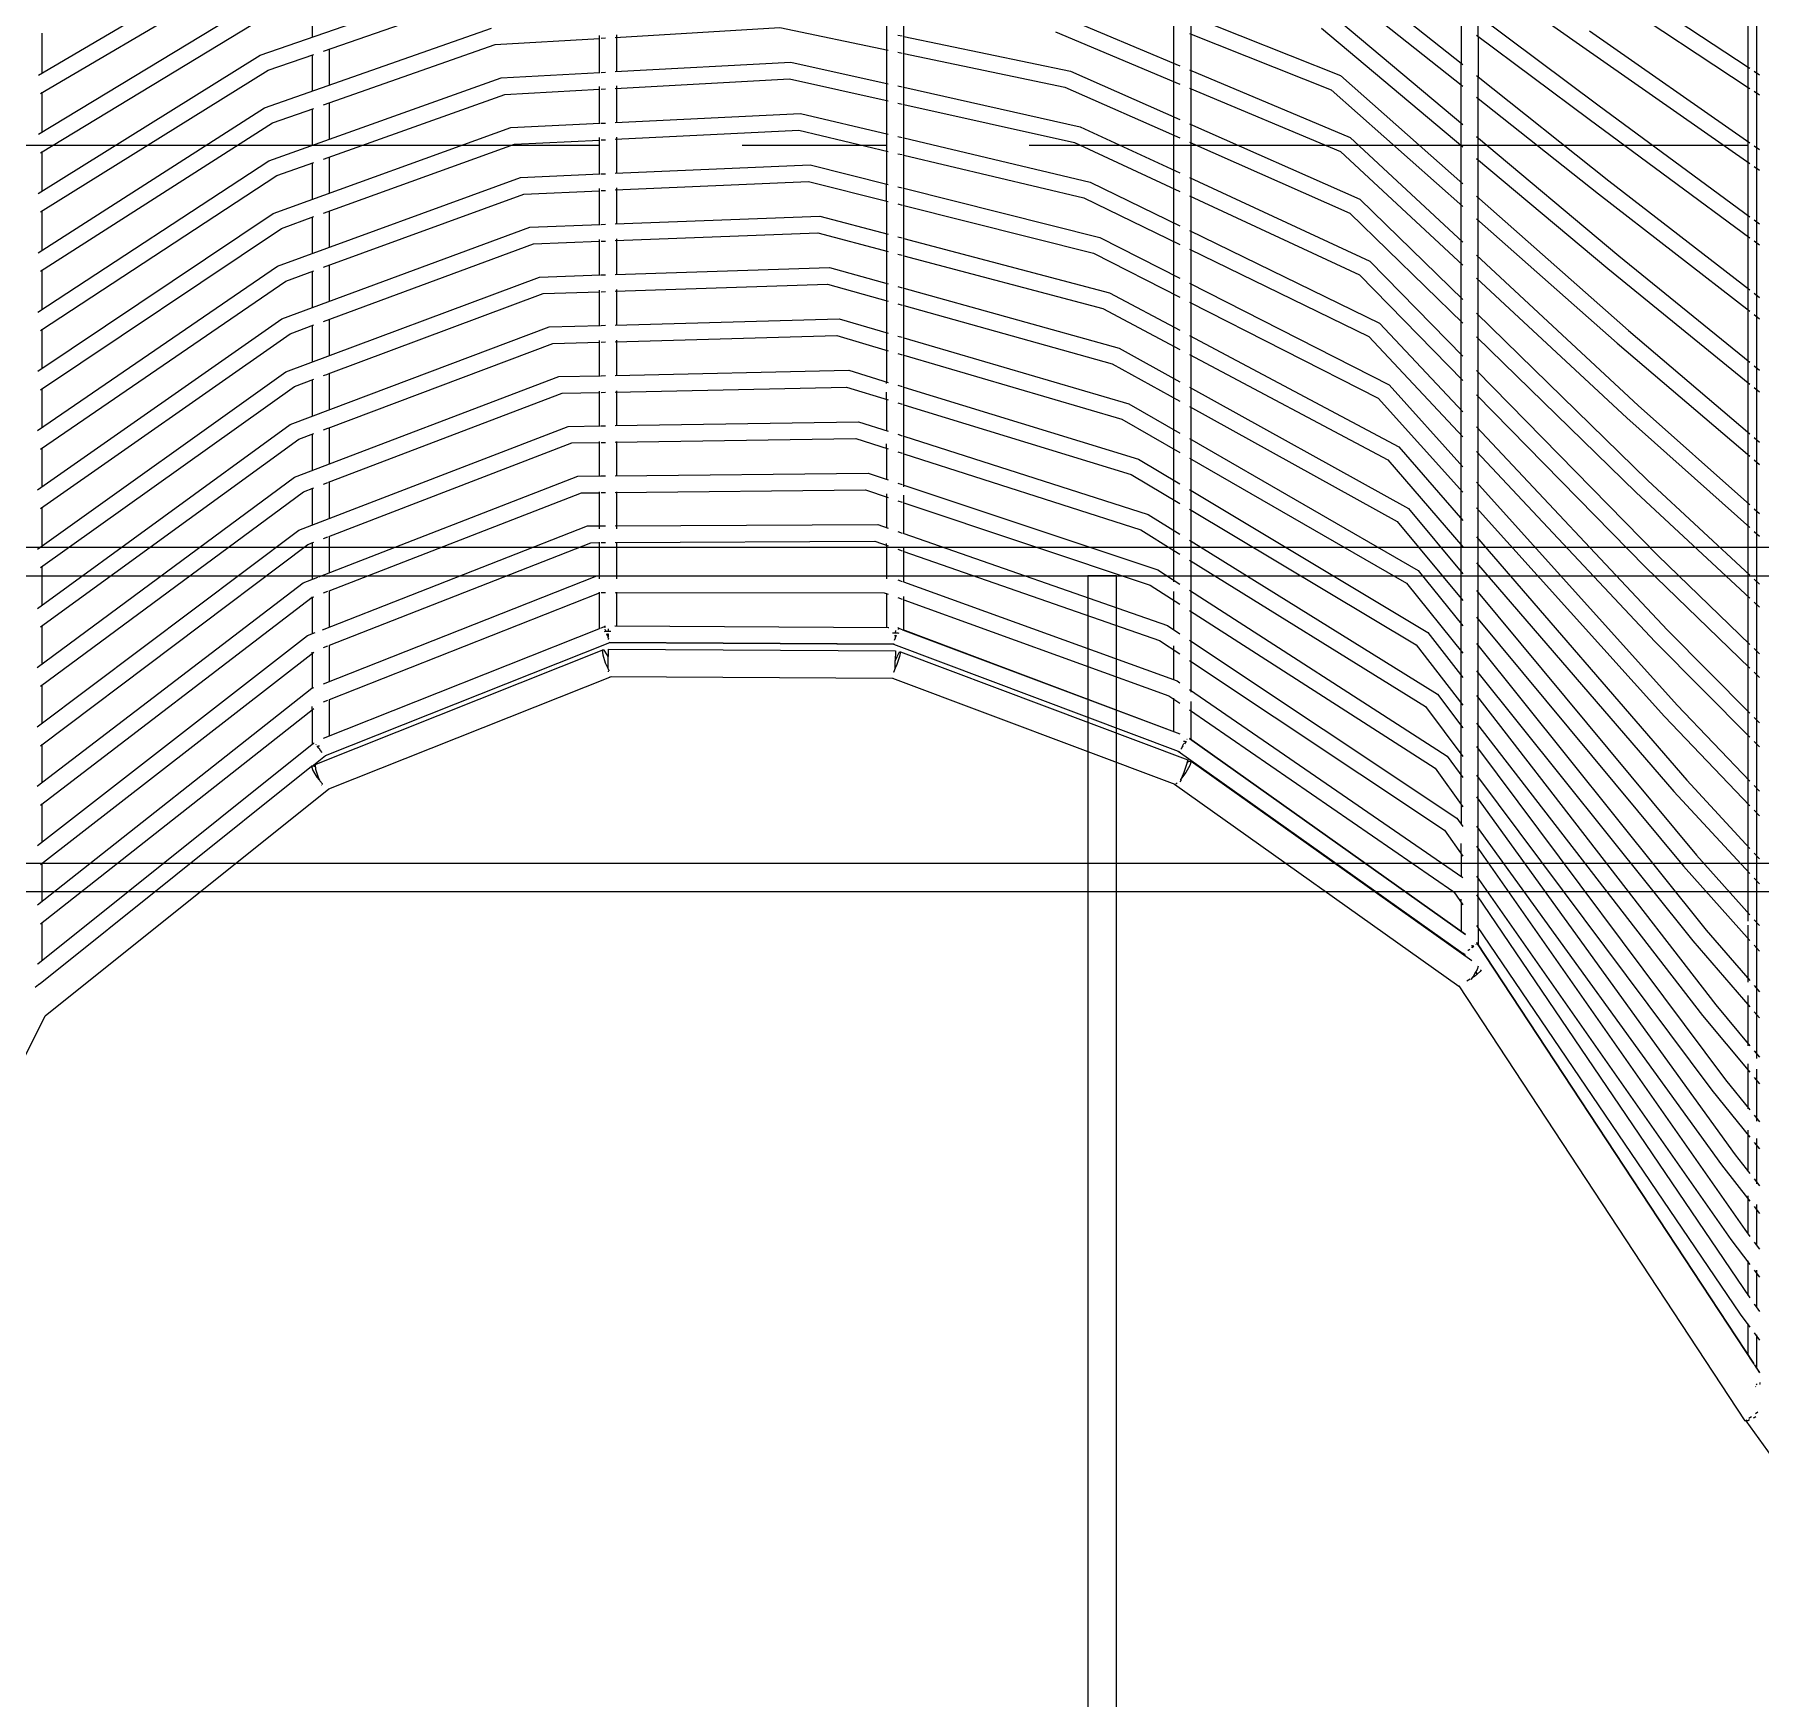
# Model space of a CAD drawing. Header units: millimetres. Extents: x 886808 to 1650903, y -1008069 to 230892.
# Drawn here: x 1043488 to 1046493, y -402987 to -400090 of the extents above; entities that cross this region are included whole.
import ezdxf

# ---------------------------------------------------------------- set-up
doc = ezdxf.new("R2010")
doc.units = ezdxf.units.MM
doc.linetypes.add('CENTER', pattern=[2, 1.25, -0.25, 0.25, -0.25])
doc.layers.get('0').update_dxf_attribs({"lineweight": 0})
for name, color, linetype, lineweight in [('03- Net Cua- 153', 153, 'Continuous', 9), ('8l NET TO', 8, 'Continuous', 9), ('A_Dim', 8, 'Continuous', 5)]:
    doc.layers.add(name, color=color, linetype=linetype, lineweight=lineweight)

# ---------------------------------------------------------------- blocks, each defined once
blk = doc.blocks.new('A$C41046D4A')
at = {"transparency": 33554636}
for p, q in [((4830, 3950.4), (4830, 6607.9)), ((4800, 4142.3), (4800, 6504.2)), ((4330, 4305), (4330, 6457.1)), ((5815, 3309.6), (5815, 5816)), ((5800, 3563.1), (5800, 5671.7)), ((5815, 3898.8), (5815, 5392)), ((5330, 5345.5), (5800, 5035.6)), ((5330, 5310.4), (5800, 5000.5)), ((4300, 5273.4), (4300, 4832.4)), ((2823.7, 5021.9), (3194.8, 5240.2)), ((5055.8, 5236.6), (5302.9, 5040.3)), ((2827.1, 4989.9), (3207.9, 5213.9)), ((5040.7, 5211), (5302.9, 5002.7)), ((5327.1, 5201.2), (5506.4, 5075.1)), ((3209.6, 5056.5), (3595.4, 5190.3)), ((2823.4, 4918.8), (3202.2, 5148.4)), ((3300, 5151), (3300, 5087.9)), ((3319.6, 5063.8), (3601.7, 5161.6)), ((2827.1, 4886.7), (3215.5, 5122.1)), ((4603.1, 5125), (4810.4, 5038)), ((4827.1, 5125.6), (5089.9, 5021.2)), ((5072.8, 5128.9), (5302.9, 4935.7)), ((5300, 5111.9), (5300, 5042.6)), ((5327.1, 5128.2), (5540.5, 4968.4)), ((5330, 5089.4), (5330, 5126.1)), ((2830, 5025.6), (2830, 5094.7)), ((3217, 4964.7), (3612.1, 5103.7)), ((3618.4, 5075), (3800, 5085.9)), ((3800, 5026.4), (3800, 5090.7)), ((3802.9, 5086.1), (3810.4, 5086.6)), ((3827.1, 5087.6), (4114.1, 5104.9)), ((3830, 5087.8), (3830, 5092.1)), ((3830, 5028.1), (3830, 5087.8)), ((4114.1, 5104.9), (4302.9, 5065.3)), ((4319.6, 5091.5), (4327.1, 5090)), ((4330, 5089.4), (4620.1, 5028.5)), ((4593.9, 5097.1), (4810.4, 5006.3)), ((4827.1, 5094.2), (5073.6, 4996.3)), ((5057.2, 5103.6), (5302.9, 4897.2)), ((5327.1, 5091.6), (5522.7, 4945.1)), ((5330, 5089.4), (5330, 5018.7)), ((5523.5, 5098.9), (5802.9, 4903.8)), ((2823, 4815.6), (3209.6, 5056.5)), ((3223.2, 5030.4), (3302.9, 5058)), ((3300, 5057), (3300, 4993.9)), ((3319.6, 4969.9), (3618.4, 5075)), ((3330, 5004.4), (3330, 5067.4)), ((4319.6, 5061.8), (4327.1, 5060.2)), ((4330, 5059.6), (4610.4, 5000.9)), ((5506.4, 5075.1), (5802.9, 4868)), ((2827.1, 4783.6), (3223.2, 5030.4)), ((3628.8, 5017), (3800.9, 5026.5)), ((3802.9, 5026.6), (3810.4, 5027)), ((3827.1, 5027.9), (4133.3, 5044.7)), ((4133.3, 5044.7), (4302.9, 5006.8)), ((4620.1, 5028.5), (4810.4, 4944.4)), ((4827.1, 5030.9), (5106.9, 4913.5)), ((5089.9, 5021.2), (5302.9, 4832.6)), ((5300, 3752.1), (5300, 5042.6)), ((5327.1, 5021), (5557.5, 4837.9)), ((5330, 3537.3), (5330, 5018.7)), ((5800, 5035.6), (5802.9, 5033.7)), ((5810.4, 5028.7), (5819.6, 5022.6)), ((2830, 4991.6), (2830, 4992)), ((2830, 4922.8), (2830, 4991.6)), ((3224.4, 4872.9), (3628.8, 5017)), ((3319.6, 4875.8), (3635.2, 4988.3)), ((3635.2, 4988.3), (3800, 4997.4)), ((3800, 4938), (3800, 5001.8)), ((3802.9, 4997.5), (3810.4, 4997.9)), ((3827.1, 4998.8), (4130.7, 5015.5)), ((3830, 4999), (3830, 5003)), ((3830, 4939.5), (3830, 4999)), ((4130.7, 5015.5), (4302.9, 4977)), ((4319.6, 5003.1), (4327.1, 5001.4)), ((4330, 5000.7), (4637, 4932.1)), ((4610.4, 5000.9), (4810.4, 4912.5)), ((4827.1, 4999.3), (5090, 4888.9)), ((5073.6, 4996.3), (5302.9, 4793.3)), ((5800, 5000.5), (5802.9, 4998.6)), ((5810.4, 4993.7), (5819.6, 4987.5)), ((2822.7, 4712.5), (3217, 4964.7)), ((3230.9, 4938.6), (3302.9, 4964)), ((3300, 4963), (3300, 4899.8)), ((3330, 4910.5), (3330, 4973.5)), ((4319.6, 4973.3), (4327.1, 4971.6)), ((4330, 4970.9), (4626.9, 4904.6)), ((5327.1, 4983.5), (5539.1, 4815.1)), ((5540.5, 4968.4), (5802.9, 4775.2)), ((2827.1, 4680.4), (3230.9, 4938.6)), ((3231.9, 4781), (3645.6, 4930.4)), ((3645.6, 4930.4), (3801, 4938.1)), ((3802.9, 4938.1), (3810.4, 4938.5)), ((3827.1, 4939.3), (4150.2, 4955.3)), ((4150.2, 4955.3), (4302.9, 4919)), ((4637, 4932.1), (4810.4, 4851.6)), ((4827.1, 4937), (5123.9, 4805.8)), ((5522.7, 4945.1), (5802.9, 4738.7)), ((3319.6, 4781.7), (3651.9, 4901.6)), ((3651.9, 4901.6), (3800, 4908.9)), ((3800, 4849.8), (3800, 4913)), ((3802.9, 4909.1), (3810.4, 4909.4)), ((3827.1, 4910.3), (4147.3, 4926.1)), ((3830, 4910.4), (3830, 4914.1)), ((3830, 4851.1), (3830, 4910.4)), ((4147.3, 4926.1), (4302.9, 4889.1)), ((4319.6, 4915), (4327.1, 4913.3)), ((4330, 4912.6), (4654, 4835.7)), ((4626.9, 4904.6), (4810.4, 4819.3)), ((4827.1, 4905), (5106.5, 4781.5)), ((5106.9, 4913.5), (5302.9, 4731.1)), ((5327.1, 4915.3), (5574.5, 4707.5)), ((5810.4, 4898.6), (5819.6, 4892.1)), ((2822.4, 4609.3), (3224.4, 4872.9)), ((2830, 4888.5), (2830, 4888.9)), ((2830, 4820), (2830, 4888.5)), ((3238.5, 4846.9), (3302.9, 4869.8)), ((3300, 4868.8), (3300, 4805.6)), ((3330, 4816.4), (3330, 4879.5)), ((4319.6, 4885.1), (4327.1, 4883.4)), ((4330, 4882.7), (4643.4, 4808.3)), ((5090, 4888.9), (5302.9, 4690.8)), ((5327.1, 4876.9), (5555.5, 4685.1)), ((2827.1, 4577.2), (3238.5, 4846.9)), ((3239.3, 4689.2), (3662.3, 4843.7)), ((3662.3, 4843.7), (3801.2, 4849.8)), ((3802.9, 4849.9), (3810.4, 4850.2)), ((3827.1, 4851), (4167.1, 4865.8)), ((4167.1, 4865.8), (4302.9, 4831.7)), ((4827.1, 4843.8), (5140.9, 4698.1)), ((5557.5, 4837.9), (5802.9, 4647.9)), ((5810.4, 4862.8), (5819.6, 4856.3)), ((3319.6, 4687.4), (3668.6, 4814.9)), ((3668.6, 4814.9), (3800, 4820.7)), ((3800, 4761.7), (3800, 4824.4)), ((3802.9, 4820.8), (3810.4, 4821.2)), ((3827.1, 4821.9), (4163.8, 4836.6)), ((3830, 4822), (3830, 4825.4)), ((3830, 4762.8), (3830, 4822)), ((4163.8, 4836.6), (4302.9, 4801.7)), ((4300, 4802.4), (4300, 4832.4)), ((4319.6, 4827.5), (4327.1, 4825.6)), ((4330, 4824.9), (4670.9, 4739.2)), ((4643.4, 4808.3), (4810.4, 4727)), ((4654, 4835.7), (4810.4, 4759.5)), ((4827.1, 4811.6), (5122.9, 4674.2)), ((5327.1, 4811.1), (5591.5, 4577)), ((5539.1, 4815.1), (5802.9, 4610.7)), ((2822.2, 4506.2), (3231.9, 4781)), ((2830, 4785.4), (2830, 4785.8)), ((2830, 4717.1), (2830, 4785.4)), ((3330, 4722.3), (3330, 4785.4)), ((4300, 4802.4), (4300, 4745.6)), ((4319.6, 4797.5), (4327.1, 4795.6)), ((4330, 4794.9), (4659.9, 4712)), ((5106.5, 4781.5), (5302.9, 4589.8)), ((5123.9, 4805.8), (5302.9, 4631.1)), ((2827.1, 4474), (3246.2, 4755.1)), ((3246.2, 4755.1), (3302.9, 4775.6)), ((3246.8, 4597.3), (3679, 4757.1)), ((3300, 4774.6), (3300, 4711.4)), ((3679, 4757.1), (3801.4, 4761.8)), ((3802.9, 4761.8), (3810.4, 4762.1)), ((3827.1, 4762.7), (4183.9, 4776.4)), ((4183.9, 4776.4), (4302.9, 4744.8)), ((4827.1, 4751.4), (5157.9, 4590.3)), ((5327.1, 4771.8), (5571.9, 4555)), ((5810.4, 4769.7), (5819.6, 4762.8)), ((3319.6, 4593.1), (3685.3, 4728.3)), ((3685.3, 4728.3), (3800, 4732.6)), ((3800, 4673.8), (3800, 4735.9)), ((3802.9, 4732.8), (3810.4, 4733)), ((3827.1, 4733.7), (4180.4, 4747.2)), ((3830, 4733.8), (3830, 4736.8)), ((3830, 4674.8), (3830, 4733.8)), ((4180.4, 4747.2), (4302.9, 4714.7)), ((4300, 4745.6), (4300, 4487.8)), ((4319.6, 4740.4), (4327.1, 4738.4)), ((4330, 4737.6), (4687.8, 4642.8)), ((4670.9, 4739.2), (4810.4, 4668.2)), ((4827.1, 4718.8), (5139.4, 4566.8)), ((5810.4, 4733.2), (5819.6, 4726.4)), ((2821.9, 4403), (3239.3, 4689.2)), ((3330, 4628.1), (3330, 4691.2)), ((4319.6, 4710.3), (4327.1, 4708.3)), ((4330, 4707.5), (4676.4, 4615.7)), ((4659.9, 4712), (4810.4, 4635.3)), ((5140.9, 4698.1), (5302.9, 4532.6)), ((5327.1, 4708.5), (5608.5, 4446.6)), ((5574.5, 4707.5), (5802.9, 4521.9)), ((2827.1, 4370.8), (3253.8, 4663.4)), ((2830, 4682.2), (2830, 4682.6)), ((2830, 4614.3), (2830, 4682.2)), ((3253.8, 4663.4), (3302.9, 4681.3)), ((3254.2, 4505.5), (3695.7, 4670.4)), ((3300, 4680.3), (3300, 4617)), ((3695.7, 4670.4), (3801.6, 4673.9)), ((3802.9, 4673.9), (3810.4, 4674.2)), ((3827.1, 4674.7), (4200.7, 4686.9)), ((3827.1, 4645.6), (4197, 4657.7)), ((4197, 4657.7), (4302.9, 4628.2)), ((4200.7, 4686.9), (4302.9, 4658.4)), ((4827.1, 4659.7), (5174.8, 4482.6)), ((5122.9, 4674.2), (5302.9, 4490.3)), ((5327.1, 4668.2), (5588.3, 4425)), ((5555.5, 4685.1), (5802.9, 4483.9)), ((3327.5, 4501.6), (3702, 4641.6)), ((3702, 4641.6), (3800, 4644.8)), ((3800, 4586.1), (3800, 4647.7)), ((3802.9, 4644.8), (3810.4, 4645.1)), ((3830, 4645.7), (3830, 4648.4)), ((3830, 4586.9), (3830, 4645.7)), ((4319.6, 4653.7), (4327.1, 4651.7)), ((4330, 4650.9), (4704.7, 4546.3)), ((4687.8, 4642.8), (4810.4, 4577.6)), ((5810.4, 4642.1), (5819.6, 4634.9)), ((2821.7, 4299.8), (3246.8, 4597.3)), ((3827.1, 4586.8), (4217.6, 4597.5)), ((4217.6, 4597.5), (4302.9, 4572.5)), ((4319.6, 4623.5), (4327.1, 4621.4)), ((4330, 4620.6), (4692.8, 4519.4)), ((4676.4, 4615.7), (4810.4, 4544.4)), ((4827.1, 4626.8), (5155.8, 4459.4)), ((5327.1, 4607.4), (5625.4, 4316.1)), ((5810.4, 4604.9), (5819.6, 4597.7)), ((2827.1, 4267.6), (3261.5, 4571.6)), ((2830, 4579.1), (2830, 4579.5)), ((2830, 4511.4), (2830, 4579.1)), ((3261.5, 4571.6), (3302.9, 4586.9)), ((3261.7, 4413.6), (3712.4, 4583.7)), ((3300, 4585.9), (3300, 4522.6)), ((3330, 4533.8), (3330, 4596.9)), ((3712.4, 4583.7), (3801.8, 4586.1)), ((3802.9, 4586.2), (3810.4, 4586.4)), ((3827.1, 4557.8), (4213.5, 4568.3)), ((4213.5, 4568.3), (4302.9, 4542.1)), ((4319.6, 4567.6), (4327.1, 4565.4)), ((4827.1, 4568.7), (5191.7, 4374.9)), ((5157.9, 4590.3), (5302.9, 4435.6)), ((5591.5, 4577), (5802.9, 4397.1)), ((3327.9, 4407.4), (3718.7, 4554.8)), ((3718.7, 4554.8), (3800, 4557)), ((3800, 4498.6), (3800, 4559.6)), ((3802.9, 4557.1), (3810.4, 4557.3)), ((3830, 4557.9), (3830, 4560.2)), ((3830, 4499.2), (3830, 4557.9)), ((4319.6, 4537.2), (4327.1, 4535)), ((4330, 4564.5), (4721.6, 4449.8)), ((4704.7, 4546.3), (4810.4, 4487.8)), ((5139.4, 4566.8), (5302.9, 4392.3)), ((5327.1, 4566.1), (5604.8, 4295)), ((5571.9, 4555), (5802.9, 4358.4)), ((3827.1, 4499.1), (4234.3, 4508)), ((4234.3, 4508), (4302.9, 4486.9)), ((4330, 4534.2), (4709.3, 4423.1)), ((4692.8, 4519.4), (4810.4, 4454.3)), ((4827.1, 4535.5), (5172.3, 4352)), ((5327.1, 4507.8), (5642.3, 4185.7)), ((5810.4, 4515.8), (5819.6, 4508.2)), ((2821.6, 4196.7), (3254.2, 4505.5)), ((2827.1, 4164.4), (3269.1, 4479.8)), ((3269.1, 4479.8), (3302.9, 4492.4)), ((3269.2, 4321.8), (3729.1, 4497)), ((3300, 4491.4), (3300, 4428.1)), ((3319.6, 4498.7), (3327.1, 4501.5)), ((3330, 4439.4), (3330, 4502.6)), ((3729.1, 4497), (3802, 4498.6)), ((3802.9, 4498.6), (3810.4, 4498.8)), ((3827.1, 4470.1), (4230, 4478.8)), ((4230, 4478.8), (4302.9, 4456.5)), ((4300, 4484.9), (4300, 4487.8)), ((4319.6, 4481.8), (4327.1, 4479.5)), ((4330, 4478.6), (4738.5, 4353.3)), ((4827.1, 4478.5), (5208.6, 4267.2)), ((5174.8, 4482.6), (5302.9, 4340.1)), ((5810.4, 4477.8), (5819.6, 4470.3)), ((2830, 4476), (2830, 4476.3)), ((2830, 4408.5), (2830, 4476)), ((3328.4, 4313), (3735.3, 4468.1)), ((3735.3, 4468.1), (3800, 4469.5)), ((3800, 4411.2), (3800, 4471.6)), ((3802.9, 4469.6), (3810.4, 4469.7)), ((3830, 4470.2), (3830, 4472.1)), ((3830, 4411.7), (3830, 4470.2)), ((4300, 4457.3), (4300, 4469.8)), ((4300, 4457.3), (4300, 4402.8)), ((4319.6, 4451.3), (4327.1, 4449)), ((4330, 4448.1), (4725.7, 4326.7)), ((4721.6, 4449.8), (4810.4, 4398.7)), ((5155.8, 4459.4), (5302.9, 4295.8)), ((5327.1, 4465.5), (5621.2, 4165)), ((3827.1, 4411.6), (4251.1, 4418.5)), ((4251.1, 4418.5), (4302.9, 4401.9)), ((4709.3, 4423.1), (4810.4, 4364.8)), ((4827.1, 4445), (5188.8, 4244.7)), ((5588.3, 4425), (5802.9, 4234.2)), ((5608.5, 4446.6), (5802.9, 4273.7)), ((2821.5, 4093.5), (3261.7, 4413.6)), ((2827.1, 4061.1), (3276.8, 4388.1)), ((3276.8, 4229.9), (3745.7, 4410.3)), ((3276.8, 4388.1), (3302.9, 4397.9)), ((3300, 4396.8), (3300, 4397)), ((3300, 4396.8), (3300, 4333.5)), ((3319.6, 4404.2), (3327.1, 4407.1)), ((3330, 4344.9), (3330, 4408.1)), ((3745.7, 4410.3), (3802.1, 4411.2)), ((3802.9, 4411.2), (3810.4, 4411.4)), ((3827.1, 4382.6), (4246.5, 4389.3)), ((4246.5, 4389.3), (4302.9, 4371.3)), ((4300, 4402.4), (4300, 4402.8)), ((4319.6, 4396.5), (4327.1, 4394.1)), ((4330, 4393.2), (4755.3, 4256.8)), ((4827.1, 4389), (5225.5, 4159.4)), ((5327.1, 4409.7), (5659.2, 4055.3)), ((5810.4, 4390.7), (5819.6, 4382.8)), ((2830, 4372.8), (2830, 4373.1)), ((2830, 4305.6), (2830, 4372.8)), ((3328.9, 4218.6), (3751.9, 4381.4)), ((3751.9, 4381.4), (3800, 4382.1)), ((3800, 4324), (3800, 4383.9)), ((3802.9, 4382.2), (3810.4, 4382.3)), ((3830, 4382.6), (3830, 4384.2)), ((3830, 4324.3), (3830, 4382.6)), ((4300, 4372.2), (4300, 4380)), ((4300, 4372.2), (4300, 4318.2)), ((4319.6, 4365.9), (4327.1, 4363.5)), ((4330, 4362.6), (4742.2, 4230.4)), ((5191.7, 4374.9), (5302.9, 4246.2)), ((5327.1, 4366.4), (5637.7, 4035)), ((3827.1, 4324.3), (4267.8, 4328.9)), ((4267.8, 4328.9), (4302.9, 4317.2)), ((4738.5, 4353.3), (4810.4, 4310.3)), ((4827.1, 4355.1), (5205.2, 4137.3)), ((5172.3, 4352), (5302.9, 4200.8)), ((5810.4, 4352), (5819.6, 4344.1)), ((2821.4, 3990.3), (3269.2, 4321.8)), ((3284.5, 4296.3), (3302.9, 4303.3)), ((3300, 4302.2), (3300, 4302.5)), ((3300, 4302.2), (3300, 4238.9)), ((3311.3, 4148.5), (3762.3, 4323.6)), ((3319.6, 4309.7), (3327.1, 4312.5)), ((3330, 4250.4), (3330, 4313.6)), ((3762.3, 4323.6), (3802.3, 4324)), ((3802.9, 4324), (3810.4, 4324.1)), ((3827.1, 4295.2), (4262.9, 4299.8)), ((4262.9, 4299.8), (4302.9, 4286.5)), ((4319.6, 4311.6), (4327.1, 4309.1)), ((4330, 4308.2), (4772.1, 4160.3)), ((4725.7, 4326.7), (4810.4, 4276.1)), ((4827.1, 4300.2), (5242.3, 4051.7)), ((5327.1, 4313.1), (5676.1, 3924.8)), ((5625.4, 4316.1), (5802.9, 4151.5)), ((2827.1, 3957.8), (3284.5, 4296.3)), ((2830, 4269.6), (2830, 4269.9)), ((2830, 4202.7), (2830, 4269.6)), ((3329.4, 4124.1), (3768.5, 4294.6)), ((3768.5, 4294.6), (3800, 4294.9)), ((3800, 4232), (3800, 4296.3)), ((3802.9, 4295), (3810.4, 4295)), ((3830, 4295.3), (3830, 4296.5)), ((3830, 4232.1), (3830, 4295.3)), ((4300, 4292.8), (4300, 4234)), ((4319.6, 4280.9), (4327.1, 4278.4)), ((4330, 4223.1), (4330, 4290.5)), ((4330, 4277.4), (4758.6, 4134.1)), ((5208.6, 4267.2), (5302.9, 4153.7)), ((5327.1, 4268.8), (5654.1, 3905)), ((5604.8, 4295), (5802.9, 4111.2)), ((5810.4, 4267), (5819.6, 4258.7)), ((3317.9, 4056.3), (3778.9, 4236.9)), ((3778.9, 4236.9), (3802.5, 4237)), ((3802.9, 4237), (3810.4, 4237)), ((3827.1, 4237.1), (4284.5, 4239.4)), ((4284.5, 4239.4), (4302.9, 4233)), ((4755.3, 4256.8), (4810.4, 4222.6)), ((4827.1, 4266), (5221.7, 4029.9)), ((5188.8, 4244.7), (5302.9, 4107.3)), ((2821.4, 3887.1), (3276.8, 4229.9)), ((3292.1, 4204.5), (3302.9, 4208.6)), ((3300, 4207.5), (3300, 4208)), ((3300, 4207.5), (3300, 4144.1)), ((3319.6, 4215), (3327.1, 4217.9)), ((3330, 4155.8), (3330, 4219)), ((3330, 4029.6), (3785.1, 4207.8)), ((3785.1, 4207.8), (3800, 4207.9)), ((3800, 4145.1), (3800, 4208.9)), ((3802.9, 4207.9), (3810.4, 4208)), ((3827.1, 4208), (4279.4, 4210.3)), ((3830, 4208.1), (3830, 4209)), ((3830, 4145.1), (3830, 4208.1)), ((4279.4, 4210.3), (4302.9, 4202.1)), ((4319.6, 4227.2), (4327.1, 4224.6)), ((4330, 4223.6), (4788.9, 4063.7)), ((4742.2, 4230.4), (4800, 4194.5)), ((4827.1, 4212.2), (4830, 4210.4)), ((4830, 4210.4), (5259.2, 3943.9)), ((5327.1, 4218.1), (5693, 3794.4)), ((5810.4, 4227.5), (5819.6, 4219.3)), ((2827.1, 3854.4), (3292.1, 4204.5)), ((4300, 4203.1), (4300, 4206.3)), ((4300, 4203.1), (4300, 4149.9)), ((4319.6, 4196.3), (4327.1, 4193.7)), ((4330, 4139.4), (4330, 4200.9)), ((4330, 4192.7), (4774.9, 4037.7)), ((4800, 4194.5), (4810.4, 4188)), ((4827.1, 4177.6), (4830, 4175.9)), ((5642.3, 4185.7), (5802.9, 4030.6)), ((2830, 4166.4), (2830, 4166.7)), ((2830, 4099.7), (2830, 4166.4)), ((3284.3, 4138), (3309.7, 4147.9)), ((3319.6, 3962.2), (3795.4, 4150.1)), ((3795.4, 4150.1), (3802.6, 4150.1)), ((3802.9, 4150.1), (3810.4, 4150.1)), ((3827.1, 4150.1), (4301.2, 4149.9)), ((4300, 4149.9), (4300, 4144.9)), ((4301.2, 4149.9), (4302.9, 4149.3)), ((4772.1, 4160.3), (4810.4, 4135.7)), ((4830, 4175.9), (5238.1, 3922.4)), ((5225.5, 4159.4), (5302.9, 4062.8)), ((5327.1, 4172.7), (5670.6, 3774.9)), ((5621.2, 4165), (5802.9, 3989.5)), ((2821.4, 3783.9), (3284.3, 4138)), ((3319.6, 4120.3), (3327.1, 4123.3)), ((3330, 4061.1), (3330, 4124.4)), ((3330, 3934.8), (3800, 4120.4)), ((3800, 4058.6), (3800, 4121.6)), ((3802.9, 4121), (3810.4, 4121)), ((3827.1, 4121), (4295.8, 4120.8)), ((3830, 4121), (3830, 4121.7)), ((3830, 4063.2), (3830, 4121)), ((4295.8, 4120.8), (4302.9, 4118.2)), ((4300, 4119.3), (4300, 4120.2)), ((4300, 4119.3), (4300, 4060.4)), ((4319.6, 4143.2), (4327.1, 4140.5)), ((4329.1, 4139.8), (4805.6, 3967.2)), ((4758.6, 4134.1), (4810.4, 4100.7)), ((4800, 4139.7), (4800, 4142.3)), ((4800, 4107.4), (4800, 4122.6)), ((4827.1, 4124.9), (5276, 3836.2)), ((5205.2, 4137.3), (5302.9, 4015.3)), ((5327.1, 4124.5), (5709.8, 3664)), ((5810.4, 4144.5), (5819.6, 4135.9)), ((2827.1, 3751), (3299.8, 4112.7)), ((3299.8, 4112.7), (3302.9, 4113.8)), ((3300, 4112.7), (3300, 4113.4)), ((3300, 4112.7), (3300, 4049.3)), ((4319.6, 4112.2), (4327.1, 4109.4)), ((4330, 4055.7), (4330, 4113.9)), ((4330, 4108.4), (4791.3, 3941.3)), ((4800, 4056.3), (4800, 4107.4)), ((4827.1, 4089.9), (5254.6, 3815)), ((5810.4, 4104.3), (5819.6, 4095.6)), ((2830, 4063.2), (2830, 4063.4)), ((2830, 3996.7), (2830, 4063.2)), ((3319.6, 3867.4), (3801.7, 4059.3)), ((3319.6, 3867.3), (3801.8, 4059.2)), ((3802.9, 4059.7), (3810.4, 4062.7)), ((3802.9, 4059.6), (3809, 4062.1)), ((3809, 4062.1), (3809, 4062.1)), ((3809, 4062.1), (3809.2, 4059.6)), ((3809.3, 4062.3), (3810.4, 4063)), ((3809.5, 4057.1), (3809.5, 4057)), ((3809.5, 4057), (3810.4, 4054.2)), ((3815.1, 4057.8), (3815, 4053.8)), ((3826.5, 4063), (3827.1, 4063)), ((3827.1, 4063.2), (4302.9, 4060.4)), ((3827.1, 4063), (3827.1, 4063)), ((3827.1, 4063), (4302.9, 4060.1)), ((4302.9, 4060.1), (4302.9, 4060.1)), ((4302.9, 4060.1), (4303.6, 4060.1)), ((4320.8, 4059.2), (4319.6, 4060)), ((4319.6, 4059.6), (4327.1, 4056.8)), ((4320.4, 4059.1), (4319.9, 4056.8)), ((4320.4, 4059.1), (4320.4, 4059.1)), ((4320.4, 4059.1), (4327.1, 4056.6)), ((4327.8, 4056.4), (4810.4, 3874.9)), ((4328, 4056.5), (4810.4, 3875.1)), ((4788.9, 4063.7), (4810.4, 4049.4)), ((5327.1, 4078.1), (5687.1, 3644.9)), ((2821.5, 3680.7), (3291.8, 4046.2)), ((3291.8, 4046.2), (3305, 4051.3)), ((3319.6, 4025.6), (3327.1, 4028.5)), ((3323.1, 3837.3), (3818.1, 4034.2)), ((3330, 3966.3), (3330, 4029.6)), ((3330, 4029.6), (3330, 4029.6)), ((3808.6, 4053.3), (3810.4, 4053.8)), ((3810.4, 4053.8), (3815, 4053.8)), ((3810.5, 4053.8), (3810.7, 4053)), ((3812, 4049), (3812.1, 4048.8)), ((3812.1, 4048.8), (3813.8, 4044.8)), ((3813.6, 4048.8), (3815, 4048.8)), ((3813.7, 4048.3), (3815, 4048.8)), ((3813.7, 4048.3), (3815, 4048.8)), ((3813.7, 4048.3), (3815, 4048.8)), ((3814.6, 4049.7), (3815, 4048.8)), ((3815, 4043.8), (3814.6, 4043.8)), ((3814.9, 4042.4), (3815, 4043.8)), ((3814.9, 4042.4), (3815.7, 4040.7)), ((3814.9, 4040.1), (3814.9, 4039.4)), ((3815, 4053.8), (3819.6, 4053.8)), ((3815, 4048.8), (3815, 4049.7)), ((3815, 4048.8), (3815, 4049.7)), ((3815, 4048.8), (3815, 4043.8)), ((3815.7, 4040.6), (3815.8, 4040.6)), ((3815.8, 4040.6), (3815.9, 4040.4)), ((3815.9, 4040.4), (3815.9, 4040.4)), ((3816.7, 4034.5), (4312.8, 4031.5)), ((3818.1, 4034.2), (4312.1, 4031.3)), ((4310.4, 4050.7), (4315, 4050.7)), ((4312.1, 4031.3), (4807.3, 3845.1)), ((4314.9, 4041.8), (4313.2, 4037.8)), ((4315, 4042.1), (4314.9, 4041.8)), ((4315.1, 4054.8), (4315, 4050.7)), ((4315, 4050.7), (4319.6, 4050.7)), ((4315, 4045.8), (4315, 4046.7)), ((4315.4, 4046.7), (4315, 4045.8)), ((4315.7, 4045.8), (4315, 4045.8)), ((4315, 4045.8), (4315, 4042.1)), ((4316.5, 4045.8), (4315, 4042.1)), ((4315, 4045.8), (4315.7, 4045.5)), ((4316.6, 4046.1), (4316.5, 4045.8)), ((4318.2, 4050.7), (4318, 4050.2)), ((4319.6, 4050.7), (4320.9, 4050.4)), ((4774.9, 4037.7), (4810.4, 4014.1)), ((4800, 4021), (4800, 4028)), ((4827.1, 4038.3), (5292.7, 3728.4)), ((5221.7, 4029.9), (5302.9, 3924.8)), ((5242.3, 4051.7), (5302.9, 3973.4)), ((5327.1, 4032.5), (5726.7, 3533.5)), ((5637.7, 4035), (5802.9, 3869.1)), ((5659.2, 4055.3), (5802.9, 3911)), ((2827.1, 3647.6), (3302.9, 4017.2)), ((3300, 4015), (3300, 4017.5)), ((3300, 4015), (3300, 3954.5)), ((3305, 3821.9), (3805, 4020.9)), ((3808, 4020.9), (3805, 4020.9)), ((3805, 4020.9), (3805.8, 4012.5)), ((3805.8, 4012.5), (3810.1, 3998.8)), ((3813.7, 4012.5), (3808, 4020.9)), ((3810.1, 3998.8), (3814.9, 3988.1)), ((3815.1, 4009.5), (3813.7, 4012.5)), ((3814.9, 3988.1), (3815.1, 4009.5)), ((3815.1, 4022.5), (4315.1, 4019.5)), ((3815.1, 4022.5), (3815.1, 4009.5)), ((4315.1, 4019.5), (4315, 4002)), ((4315, 4002), (4318.1, 4009.5)), ((4315, 3989.6), (4315, 4002)), ((4322.1, 4009.5), (4317.5, 3995.8)), ((4318.1, 4009.5), (4322.5, 4018)), ((4324.1, 4018), (4322.1, 4009.5)), ((4322.5, 4018), (4324.1, 4018)), ((4324.1, 4018), (4824.1, 3830)), ((4800, 3969.2), (4800, 4021)), ((4827.1, 4003), (5271, 3707.6)), ((5810.4, 4023.4), (5819.6, 4014.4)), ((3328.9, 3779.2), (3820.8, 3975)), ((3814.9, 3988.1), (3816.3, 3985.1)), ((3814.9, 3984.3), (3814.9, 3983.2)), ((3816.3, 3985.1), (3816.5, 3984.8)), ((3818, 3975), (4309.9, 3972)), ((4309.9, 3972), (4801.4, 3787.2)), ((4309.9, 3972), (4311.4, 3972)), ((4311.9, 3982), (4311.8, 3981.9)), ((4315, 3989.6), (4311.9, 3982)), ((4317.5, 3995.8), (4315, 3989.6)), ((4805.6, 3967.2), (4810.4, 3963.9)), ((5327.1, 3985), (5703.6, 3514.9)), ((5810.4, 3982.3), (5819.6, 3973.3)), ((2821.6, 3577.5), (3299.4, 3954.3)), ((2830, 3959.9), (2830, 3960.1)), ((2830, 3893.6), (2830, 3959.9)), ((3299.4, 3954.3), (3302.9, 3955.6)), ((4791.3, 3941.3), (4810.4, 3928.2)), ((4800, 3935.4), (4800, 3937.4)), ((4827.1, 3952.4), (5302.9, 3625.2)), ((4830, 3947.4), (4830, 3950.4)), ((5259.2, 3943.9), (5302.9, 3885.4)), ((5327.1, 3942), (5743.5, 3403.1)), ((2827.1, 3544.1), (3302.9, 3919.2)), ((3300, 3917), (3300, 3922.7)), ((3300, 3917), (3300, 3856.8)), ((3319.6, 3930.7), (3327.1, 3933.7)), ((3330, 3871.5), (3330, 3935)), ((4800, 3879), (4800, 3935.4)), ((4827.1, 3916.7), (5287.4, 3600.1)), ((4830, 3914.7), (4830, 3931.4)), ((4830, 3865.2), (4830, 3914.7)), ((5238.1, 3922.4), (5302.9, 3835.7)), ((5676.1, 3924.8), (5802.9, 3792.7)), ((5327.1, 3893.4), (5720.1, 3384.8)), ((5654.1, 3905), (5802.9, 3749.9)), ((5810.4, 3903.5), (5819.6, 3894.2)), ((5815, 3856.9), (5815, 3898.8)), ((2822, 3474.4), (3300, 3856.8)), ((2830, 3856.6), (2830, 3856.8)), ((2830, 3790.5), (2830, 3856.6)), ((3300, 3856.8), (3302.9, 3859)), ((3302.9, 3859), (3302.9, 3859.1)), ((3306.4, 3857.1), (3306.5, 3856.8)), ((3306.5, 3856.8), (3306.5, 3856.7)), ((3307.7, 3853.5), (3310.4, 3854.1)), ((3308.7, 3853.2), (3310.8, 3849.8)), ((3310.4, 3854.1), (3312.8, 3854.1)), ((3310.7, 3854.1), (3310.7, 3854)), ((3310.8, 3849.8), (3310.9, 3849.7)), ((3312, 3850), (3312.1, 3849.8)), ((3312.1, 3849.8), (3313.8, 3846)), ((4813.1, 3849.5), (4812.4, 3848.1)), ((4813.1, 3850.5), (4813, 3850.4)), ((4815.8, 3854), (4813.1, 3850.5)), ((4813.2, 3849.8), (4813.1, 3849.5)), ((4816.5, 3857.8), (4814.9, 3853.9)), ((4816.6, 3858.1), (4816.5, 3857.8)), ((4816.6, 3862.3), (4819.6, 3862.3)), ((4818, 3862.3), (4818, 3862.2)), ((4818.6, 3857.8), (4818.5, 3857.6)), ((4820.6, 3861.3), (4818.6, 3857.8)), ((4819.6, 3862.3), (4822, 3861.7)), ((4822.8, 3865), (4822.7, 3864.9)), ((4822.9, 3865.3), (4822.8, 3865)), ((4827.1, 3867.3), (5307.7, 3526.1)), ((4827.1, 3867.2), (5307.9, 3525.8)), ((5327.1, 3852.9), (5760.3, 3272.7)), ((5810.4, 3861.5), (5819.6, 3852.2)), ((5815, 3317.6), (5815, 3858.8)), ((5815, 3780), (5815, 3856.9)), ((2826.1, 3440.4), (3298.9, 3818.6)), ((3298.9, 3818.6), (3300.8, 3811.4)), ((3303.2, 3818.6), (3298.9, 3818.6)), ((3299.8, 3818.6), (3323, 3837.2)), ((3305.5, 3816.8), (3303.2, 3818.6)), ((3305, 3821.9), (3305.8, 3813.5)), ((3314, 3846), (3316.8, 3842.8)), ((3316.8, 3842.8), (3316.8, 3842.7)), ((3323, 3837.2), (3323.1, 3837.2)), ((3323.1, 3837.2), (3323.1, 3837.3)), ((4807.3, 3845.1), (5303.7, 3492.7)), ((4810.4, 3843.5), (4809.7, 3844)), ((4810.4, 3843.5), (4810.4, 3843.5)), ((4822.1, 3821.5), (4817.5, 3807.8)), ((4828, 3819.9), (4821.1, 3807.8)), ((4824.1, 3830), (4822.1, 3821.5)), ((4822.7, 3824.1), (4826.2, 3827.4)), ((4826.2, 3827.4), (4830, 3827.4)), ((4830, 3827.4), (4828, 3819.9)), ((4830, 3827.4), (5318.6, 3480.4)), ((5276, 3836.2), (5302.9, 3798.9)), ((3300.8, 3811.4), (3308, 3799.8)), ((3305.8, 3813.5), (3310.1, 3799.8)), ((3308, 3799.8), (3312.4, 3794.6)), ((3310.1, 3799.8), (3312.4, 3794.6)), ((3312.4, 3794.6), (3313, 3793.4)), ((3312.4, 3794.6), (3312.4, 3794.6)), ((3313.4, 3793.5), (3318, 3788.1)), ((3316.2, 3786.2), (3316.3, 3786.1)), ((3316.3, 3786.1), (3316.6, 3785.6)), ((3318, 3788.1), (3318.2, 3787.9)), ((4801.2, 3787.3), (5296.2, 3435.9)), ((4803.8, 3788.2), (4803.7, 3788.2)), ((4805.5, 3789.8), (4803.8, 3788.2)), ((4811.9, 3794), (4810.5, 3791.3)), ((4811.8, 3795.7), (4811.3, 3795.2)), ((4821.1, 3807.8), (4811.8, 3795.7)), ((4812.2, 3794.7), (4811.9, 3794)), ((4817.5, 3807.8), (4813.5, 3798)), ((5254.6, 3815), (5302.9, 3748.2)), ((5327.1, 3803.2), (5736.6, 3254.8)), ((5693, 3794.4), (5802.9, 3675.6)), ((2835, 3384.1), (3329.1, 3779.3)), ((5327.1, 3765.3), (5777.1, 3142.3)), ((5670.6, 3774.9), (5802.9, 3632)), ((5810.4, 3784.9), (5819.6, 3775.2)), ((2830, 3753.2), (2830, 3753.5)), ((2830, 3687.3), (2830, 3753.2)), ((5292.7, 3728.4), (5302.9, 3713.9)), ((5300, 3752.1), (5300, 3718)), ((5810.4, 3742.1), (5819.6, 3732.4)), ((5271, 3707.6), (5302.9, 3662)), ((5327.1, 3714.5), (5753.1, 3124.7)), ((5300, 3666.1), (5300, 3684.3)), ((5300, 3666.1), (5300, 3627.2)), ((5327.1, 3679.2), (5793.9, 3011.9)), ((5810.4, 3667.5), (5819.6, 3657.5)), ((2830, 3649.8), (2830, 3650.1)), ((2830, 3584.1), (2830, 3649.8)), ((5687.1, 3644.9), (5802.9, 3515.4)), ((5709.8, 3664), (5802.9, 3559.9)), ((5327.1, 3627.3), (5769.6, 2994.6)), ((5810.4, 3623.9), (5819.6, 3613.9)), ((5287.4, 3600.1), (5302.9, 3577.4)), ((5300, 3581.6), (5300, 3587.4)), ((5300, 3581.6), (5300, 3531.5)), ((5327.1, 3594.6), (5802.9, 2892.9)), ((2830, 3546.3), (2830, 3546.7)), ((2830, 3480.8), (2830, 3546.3)), ((5800, 3548.8), (5800, 3563.1)), ((5810.4, 3551.5), (5819.6, 3541.1)), ((5327.1, 3541.6), (5786.1, 2864.6)), ((5330, 3537.3), (5330, 3507.2)), ((5726.7, 3533.5), (5802.9, 3445.4)), ((5800, 3518.6), (5800, 3541.7)), ((5800, 3448.7), (5800, 3518.6)), ((5303.5, 3493), (5305.8, 3489.5)), ((5303.7, 3492.7), (5303.9, 3492.5)), ((5303.9, 3492.5), (5306, 3489.4)), ((5303.9, 3492.5), (5306, 3491)), ((5305.3, 3491.5), (5307.4, 3488.4)), ((5307, 3491), (5306, 3491)), ((5307.1, 3490.9), (5306.9, 3491)), ((5312.2, 3497.7), (5311.9, 3497.6)), ((5315.3, 3499.7), (5312.2, 3497.7)), ((5318, 3506.4), (5319.6, 3506.4)), ((5318.6, 3502.8), (5318.5, 3502.6)), ((5320.6, 3506.2), (5318.6, 3502.8)), ((5320, 3502.8), (5319.4, 3502.4)), ((5319.6, 3506.4), (5322.3, 3505.9)), ((5322.4, 3504.9), (5320, 3502.8)), ((5322.8, 3510), (5322.7, 3509.9)), ((5322.7, 3509.9), (5322.7, 3509.9)), ((5322.8, 3510.1), (5322.8, 3510)), ((5325.8, 3507.8), (5325.4, 3507.4)), ((5325.9, 3508), (5325.8, 3507.8)), ((5327.1, 3511.6), (5327.2, 3511.2)), ((5327.1, 3511.4), (5809.8, 2777.8)), ((5327.5, 3510.9), (5327.6, 3510.9)), ((5327.6, 3510.9), (5327.5, 3510.8)), ((5327.6, 3510.9), (5808.8, 2779.4)), ((5703.6, 3514.9), (5802.9, 3400)), ((5810.4, 3507), (5819.6, 3496.6)), ((2821.9, 3474.3), (2822, 3474.4)), ((2822, 3474.4), (2822, 3474.4)), ((5325.2, 3460), (5321.1, 3452.8)), ((5333.1, 3461.2), (5323.3, 3452.8)), ((5325.3, 3460.1), (5325.2, 3460)), ((5325.2, 3460), (5327.5, 3456.4)), ((5328, 3464.9), (5325.3, 3460.1)), ((5325.3, 3460.1), (5327.6, 3456.5)), ((5325.6, 3460.7), (5328.1, 3456.9)), ((5329.5, 3470.7), (5328, 3464.9)), ((5334.9, 3464.4), (5333.1, 3461.2)), ((2817.9, 3433.8), (2823.6, 3438.4)), ((2823.6, 3438.5), (2823.7, 3438.5)), ((2823.6, 3438.5), (2823.6, 3438.4)), ((2823.9, 3438.6), (2823.7, 3438.5)), ((2823.8, 3438.8), (2823.9, 3438.6)), ((2824, 3438.7), (2823.9, 3438.6)), ((2824, 3438.7), (2824.5, 3439.1)), ((2824.5, 3439.1), (2824.3, 3439.8)), ((2824.5, 3439.1), (2826.1, 3440.4)), ((5295.8, 3436.5), (5794, 2679.2)), ((5310.3, 3444.4), (5309.8, 3444.2)), ((5315.6, 3447.8), (5310.3, 3444.4)), ((5321.1, 3452.8), (5317.1, 3447.6)), ((5323.3, 3452.8), (5318.9, 3450)), ((5800, 3442.9), (5800, 3448.7)), ((5810.4, 3436.7), (5819.6, 3426)), ((5743.5, 3403.1), (5802.9, 3332.1)), ((5800, 3403.3), (5800, 3419.7)), ((5800, 3335.6), (5800, 3403.3)), ((2337.4, 2388.8), (2835, 3384.1)), ((5720.1, 3384.8), (5802.9, 3285.9)), ((5810.4, 3391.3), (5819.6, 3380.6)), ((5800, 3331.7), (5800, 3335.6)), ((5810.4, 3323.2), (5819.6, 3312.1)), ((5815, 3309.6), (5815, 3317.6)), ((5800, 3289.3), (5800, 3300.7)), ((5800, 3223.7), (5800, 3289.3)), ((5810.4, 3276.9), (5819.6, 3265.8)), ((5815, 3271.4), (5815, 3291.5)), ((5815, 3200.6), (5815, 3291.5)), ((5736.6, 3254.8), (5802.9, 3173)), ((5760.3, 3272.7), (5802.9, 3220.2)), ((5815, 3205.2), (5815, 3271.4)), ((5800, 3222), (5800, 3223.7)), ((5800, 3176.6), (5800, 3185.1)), ((5810.4, 3210.9), (5819.6, 3199.5)), ((5815, 3200.6), (5815, 3205.2)), ((5800, 3113.2), (5800, 3176.6)), ((5810.4, 3163.8), (5819.6, 3152.3)), ((5815, 3158.1), (5815, 3170.7)), ((5815, 3091.7), (5815, 3170.7)), ((5815, 3094.1), (5815, 3158.1)), ((5777.1, 3142.3), (5802.9, 3109.5)), ((5753.1, 3124.7), (5802.9, 3061.4)), ((5810.4, 3100), (5819.6, 3088.2)), ((5800, 3065.1), (5800, 3070.5)), ((5800, 3003.8), (5800, 3065.1)), ((5815, 3091.7), (5815, 3094.1)), ((5810.4, 3051.9), (5819.6, 3040.1)), ((5815, 3046), (5815, 3055.7)), ((5815, 2984.2), (5815, 3055.7)), ((5815, 2984.2), (5815, 3046)), ((5815, 2984.2), (5815, 3046)), ((5793.9, 3011.9), (5802.9, 3000.1)), ((5769.6, 2994.6), (5802.9, 2951.1)), ((5810.4, 2990.3), (5819.6, 2978.1)), ((5800, 2954.8), (5800, 2957.4)), ((5800, 2897.1), (5800, 2954.8)), ((5810.4, 2941.3), (5819.6, 2929.1)), ((5815, 2935.2), (5815, 2941.5)), ((5815, 2875.6), (5815, 2941.5)), ((5815, 2875.6), (5815, 2935.2)), ((5815, 2875.6), (5815, 2935.2)), ((5786.1, 2864.6), (5802.9, 2842)), ((5810.4, 2881.9), (5810.6, 2881.5)), ((5810.6, 2881.5), (5819.6, 2869.3)), ((5800, 2845.9), (5800, 2847.6)), ((5800, 2792.8), (5800, 2845.9)), ((5810.4, 2831.9), (5819.6, 2819.4)), ((5815, 2825.6), (5815, 2828.4)), ((5815, 2770), (5815, 2828.4)), ((5815, 2770), (5815, 2825.6)), ((5815, 2770), (5815, 2825.6)), ((5810.4, 2777.1), (5819.6, 2763)), ((5810.4, 2776.9), (5819.6, 2762.8)), ((5813.4, 2738.5), (5812.8, 2738.1)), ((5815.6, 2743.2), (5813.7, 2741.8)), ((5819.3, 2745.2), (5819.6, 2745.2)), ((5819.6, 2745.2), (5821.2, 2745)), ((5820, 2742.8), (5819.8, 2742.7)), ((5820.6, 2743.3), (5820, 2742.8)), ((5796.2, 2679.2), (5794, 2679.2)), ((5797.4, 2680.1), (5795.7, 2678.9)), ((5795.7, 2678.9), (6295.7, 1985.9)), ((5799.1, 2679.2), (5798, 2679.2)), ((5802.1, 2680.6), (5799.1, 2679.2)), ((5805.3, 2685.8), (5801.2, 2682.8)), ((5810.3, 2684.4), (5808.4, 2683.5)), ((5812.9, 2686.1), (5810.3, 2684.4)), ((5816.7, 2694), (5812.8, 2691.2))]:
    blk.add_line(p, q, dxfattribs=at)

msp = doc.modelspace()

# ---------------------------------------------------------------- linework, layer by layer
at = {"layer": '03- Net Cua- 153', "linetype": 'Continuous', "transparency": 33554636}
for points in [[(1041771.4, -400982.5), (1048921.4, -400982.5), (1048921.4, -404182.5), (1041771.4, -404182.5)], [(1041821.4, -401032.5), (1048871.4, -401032.5), (1048871.4, -404132.5), (1041821.4, -404132.5)], [(1045371.4, -401032.5), (1045321.4, -401032.5), (1045321.4, -404132.5), (1045371.4, -404132.5)], [(1041821.4, -401532.5), (1048871.4, -401532.5), (1048871.4, -401582.5), (1041821.4, -401582.5)]]:
    msp.add_lwpolyline(points, close=True, dxfattribs=at)
at = {"layer": '8l NET TO', "color": 251, "linetype": 'CENTER', "ltscale": 1000, "true_color": 0x636466, "transparency": 33554636}
msp.add_line((1013219.7, -400282.5), (1057280.6, -400282.5), dxfattribs=at)

# ---------------------------------------------------------------- block references
at = {"layer": 'A_Dim', "transparency": 33554636}
msp.add_blockref('A$C41046D4A', (1040671.4, -405182.5), dxfattribs=at)

doc.saveas('drawing.dxf')
